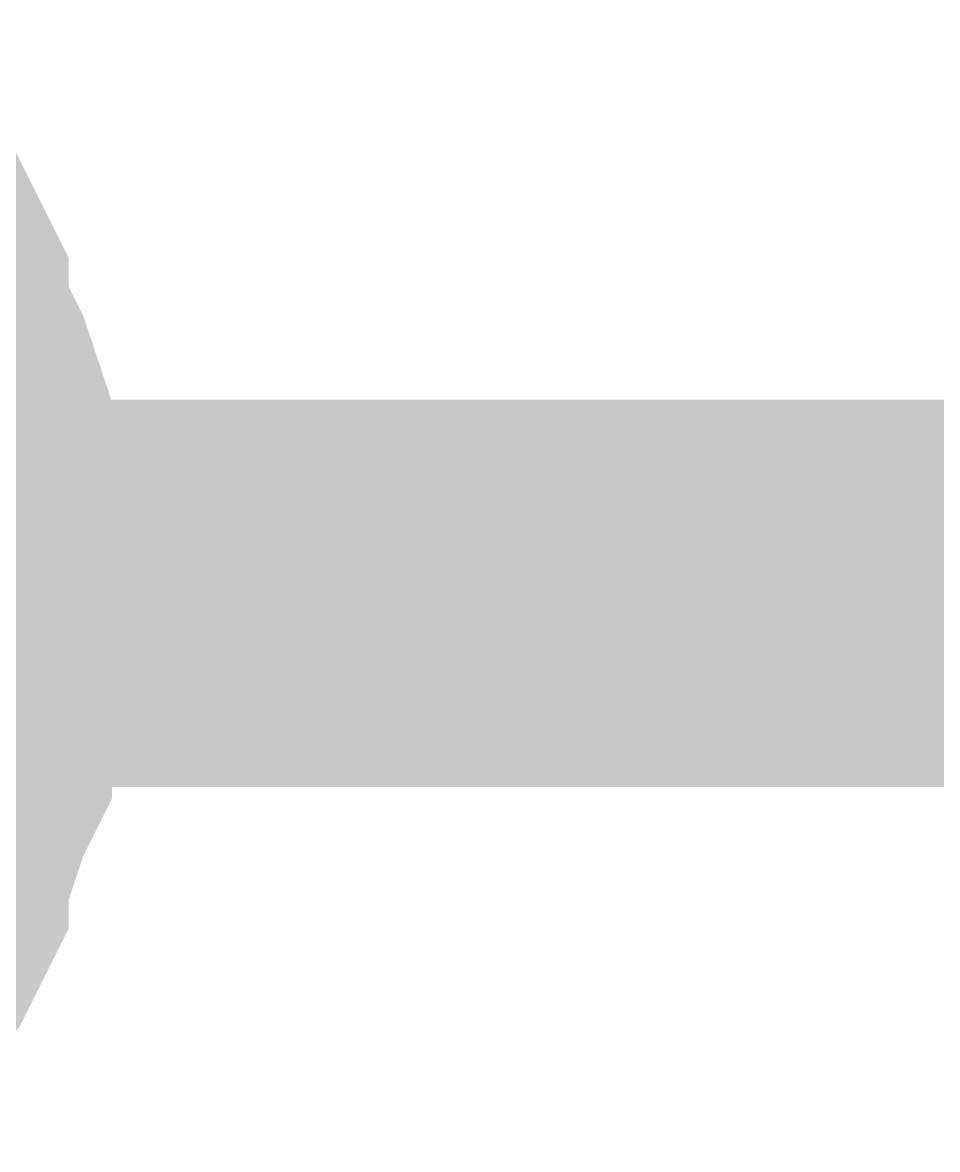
# Model space of a CAD drawing. Header units: inches. Extents: x 0 to 22.3, y 0 to 15.7.
# Drawn here: x 5.02297 to 5.05085, y 8.18268 to 8.21702 of the extents above; entities that cross this region are included whole.
import ezdxf

# ---------------------------------------------------------------- set-up
doc = ezdxf.new("R2010")
doc.units = ezdxf.units.IN
doc.header["$MEASUREMENT"] = 0
doc.layers.add('Sheet', color=255, linetype='Continuous')

msp = doc.modelspace()

# ---------------------------------------------------------------- linework, layer by layer
at = {"layer": 'Sheet'}
for points in [[(5.016704, 8.211118, 0.0118, 0.0118, 0), (5.017588, 8.210234, 0.0118, 0.0118, 0), (5.01803, 8.20935, 0.0118, 0.0118, 0), (5.018472, 8.208466, 0.0118, 0.0118, 0), (5.018472, 8.207582, 0.0118, 0.0118, 0), (5.018915, 8.206698, 0.0118, 0.0118, 0), (5.019357, 8.205814, 0.0118, 0.0118, 0), (5.019799, 8.204488, 0.0118, 0.0118, 0), (5.019799, 8.203604, 0.0118, 0.0118, 0), (5.019799, 8.20272, 0.0118, 0.0118, 0), (5.020241, 8.201836, 0.0118, 0.0118, 0), (5.020241, 8.20051, 0.0118, 0.0118, 0), (5.020241, 8.199626, 0.0118, 0.0118, 0)], [(5.016704, 8.211118, 0.0118, 0.0118, 0), (5.017588, 8.210234, 0.0118, 0.0118, 0), (5.01803, 8.20935, 0.0118, 0.0118, 0), (5.018472, 8.208466, 0.0118, 0.0118, 0), (5.018472, 8.207582, 0.0118, 0.0118, 0), (5.018915, 8.206698, 0.0118, 0.0118, 0), (5.019357, 8.205814, 0.0118, 0.0118, 0), (5.019799, 8.204488, 0.0118, 0.0118, 0), (5.019799, 8.203604, 0.0118, 0.0118, 0), (5.019799, 8.20272, 0.0118, 0.0118, 0), (5.020241, 8.201836, 0.0118, 0.0118, 0), (5.020241, 8.20051, 0.0118, 0.0118, 0), (5.020241, 8.199626, 0.0118, 0.0118, 0)], [(5.016704, 8.211118, 0.0118, 0.0118, 0), (5.017588, 8.210234, 0.0118, 0.0118, 0), (5.01803, 8.20935, 0.0118, 0.0118, 0), (5.018472, 8.208466, 0.0118, 0.0118, 0), (5.018472, 8.207582, 0.0118, 0.0118, 0), (5.018915, 8.206698, 0.0118, 0.0118, 0), (5.019357, 8.205814, 0.0118, 0.0118, 0), (5.019799, 8.204488, 0.0118, 0.0118, 0), (5.019799, 8.203604, 0.0118, 0.0118, 0), (5.019799, 8.20272, 0.0118, 0.0118, 0), (5.020241, 8.201836, 0.0118, 0.0118, 0), (5.020241, 8.20051, 0.0118, 0.0118, 0), (5.020241, 8.199626, 0.0118, 0.0118, 0)], [(5.016704, 8.211118, 0.0118, 0.0118, 0), (5.017588, 8.210234, 0.0118, 0.0118, 0), (5.01803, 8.20935, 0.0118, 0.0118, 0), (5.018472, 8.208466, 0.0118, 0.0118, 0), (5.018472, 8.207582, 0.0118, 0.0118, 0), (5.018915, 8.206698, 0.0118, 0.0118, 0), (5.019357, 8.205814, 0.0118, 0.0118, 0), (5.019799, 8.204488, 0.0118, 0.0118, 0), (5.019799, 8.203604, 0.0118, 0.0118, 0), (5.019799, 8.20272, 0.0118, 0.0118, 0), (5.020241, 8.201836, 0.0118, 0.0118, 0), (5.020241, 8.20051, 0.0118, 0.0118, 0), (5.020241, 8.199626, 0.0118, 0.0118, 0)], [(5.000349, 8.199626, 0.0118, 0.0118, 0), (5.170092, 8.199626, 0.0118, 0.0118, 0)], [(5.020241, 8.199626, 0.0118, 0.0118, 0), (5.020241, 8.198742, 0.0118, 0.0118, 0), (5.020241, 8.197416, 0.0118, 0.0118, 0), (5.019799, 8.196532, 0.0118, 0.0118, 0), (5.019799, 8.195648, 0.0118, 0.0118, 0), (5.019799, 8.194764, 0.0118, 0.0118, 0), (5.019357, 8.19388, 0.0118, 0.0118, 0), (5.018915, 8.192553, 0.0118, 0.0118, 0), (5.018472, 8.191669, 0.0118, 0.0118, 0), (5.018472, 8.190785, 0.0118, 0.0118, 0), (5.01803, 8.189901, 0.0118, 0.0118, 0), (5.017588, 8.189459, 0.0118, 0.0118, 0), (5.016704, 8.188575, 0.0118, 0.0118, 0)], [(5.020241, 8.199626, 0.0118, 0.0118, 0), (5.020241, 8.198742, 0.0118, 0.0118, 0), (5.020241, 8.197416, 0.0118, 0.0118, 0), (5.019799, 8.196532, 0.0118, 0.0118, 0), (5.019799, 8.195648, 0.0118, 0.0118, 0), (5.019799, 8.194764, 0.0118, 0.0118, 0), (5.019357, 8.19388, 0.0118, 0.0118, 0), (5.018915, 8.192553, 0.0118, 0.0118, 0), (5.018472, 8.191669, 0.0118, 0.0118, 0), (5.018472, 8.190785, 0.0118, 0.0118, 0), (5.01803, 8.189901, 0.0118, 0.0118, 0), (5.017588, 8.189459, 0.0118, 0.0118, 0), (5.016704, 8.188575, 0.0118, 0.0118, 0)], [(5.020241, 8.199626, 0.0118, 0.0118, 0), (5.020241, 8.198742, 0.0118, 0.0118, 0), (5.020241, 8.197416, 0.0118, 0.0118, 0), (5.019799, 8.196532, 0.0118, 0.0118, 0), (5.019799, 8.195648, 0.0118, 0.0118, 0), (5.019799, 8.194764, 0.0118, 0.0118, 0), (5.019357, 8.19388, 0.0118, 0.0118, 0), (5.018915, 8.192553, 0.0118, 0.0118, 0), (5.018472, 8.191669, 0.0118, 0.0118, 0), (5.018472, 8.190785, 0.0118, 0.0118, 0), (5.01803, 8.189901, 0.0118, 0.0118, 0), (5.017588, 8.189459, 0.0118, 0.0118, 0), (5.016704, 8.188575, 0.0118, 0.0118, 0)], [(5.020241, 8.199626, 0.0118, 0.0118, 0), (5.020241, 8.198742, 0.0118, 0.0118, 0), (5.020241, 8.197416, 0.0118, 0.0118, 0), (5.019799, 8.196532, 0.0118, 0.0118, 0), (5.019799, 8.195648, 0.0118, 0.0118, 0), (5.019799, 8.194764, 0.0118, 0.0118, 0), (5.019357, 8.19388, 0.0118, 0.0118, 0), (5.018915, 8.192553, 0.0118, 0.0118, 0), (5.018472, 8.191669, 0.0118, 0.0118, 0), (5.018472, 8.190785, 0.0118, 0.0118, 0), (5.01803, 8.189901, 0.0118, 0.0118, 0), (5.017588, 8.189459, 0.0118, 0.0118, 0), (5.016704, 8.188575, 0.0118, 0.0118, 0)], [(5.020241, 8.199626, 0.0118, 0.0118, 0), (5.020241, 8.199626, 0.0118, 0.0118, 0), (5.020241, 8.199626, 0.0118, 0.0118, 0), (5.020241, 8.199626, 0.0118, 0.0118, 0), (5.020241, 8.199626, 0.0118, 0.0118, 0), (5.020241, 8.199626, 0.0118, 0.0118, 0), (5.020241, 8.199626, 0.0118, 0.0118, 0), (5.020241, 8.199626, 0.0118, 0.0118, 0), (5.020241, 8.199626, 0.0118, 0.0118, 0), (5.020241, 8.199626, 0.0118, 0.0118, 0), (5.020241, 8.199626, 0.0118, 0.0118, 0), (5.020241, 8.199626, 0.0118, 0.0118, 0), (5.020241, 8.199626, 0.0118, 0.0118, 0), (5.020241, 8.199626, 0.0118, 0.0118, 0), (5.020241, 8.199626, 0.0118, 0.0118, 0), (5.020241, 8.199626, 0.0118, 0.0118, 0), (5.020241, 8.199626, 0.0118, 0.0118, 0), (5.020241, 8.199626, 0.0118, 0.0118, 0), (5.020241, 8.199626, 0.0118, 0.0118, 0), (5.020241, 8.199626, 0.0118, 0.0118, 0), (5.020241, 8.199626, 0.0118, 0.0118, 0), (5.020241, 8.199626, 0.0118, 0.0118, 0), (5.020241, 8.199626, 0.0118, 0.0118, 0), (5.020241, 8.199626, 0.0118, 0.0118, 0), (5.020241, 8.199626, 0.0118, 0.0118, 0), (5.020241, 8.199626, 0.0118, 0.0118, 0), (5.020241, 8.199626, 0.0118, 0.0118, 0), (5.020241, 8.199626, 0.0118, 0.0118, 0), (5.020241, 8.199626, 0.0118, 0.0118, 0), (5.020241, 8.199626, 0.0118, 0.0118, 0), (5.020241, 8.199626, 0.0118, 0.0118, 0), (5.020241, 8.199626, 0.0118, 0.0118, 0), (5.020241, 8.199626, 0.0118, 0.0118, 0)], [(5.020241, 8.199626, 0.0118, 0.0118, 0), (5.020241, 8.199626, 0.0118, 0.0118, 0)], [(5.020241, 8.199626, 0.0118, 0.0118, 0), (5.020241, 8.199626, 0.0118, 0.0118, 0), (5.020241, 8.199626, 0.0118, 0.0118, 0), (5.020241, 8.199626, 0.0118, 0.0118, 0), (5.020241, 8.199626, 0.0118, 0.0118, 0), (5.020241, 8.199626, 0.0118, 0.0118, 0), (5.020241, 8.199626, 0.0118, 0.0118, 0), (5.020241, 8.199626, 0.0118, 0.0118, 0), (5.020241, 8.199626, 0.0118, 0.0118, 0), (5.020241, 8.199626, 0.0118, 0.0118, 0), (5.020241, 8.199626, 0.0118, 0.0118, 0), (5.020241, 8.199626, 0.0118, 0.0118, 0), (5.020241, 8.199626, 0.0118, 0.0118, 0), (5.020241, 8.199626, 0.0118, 0.0118, 0), (5.020241, 8.199626, 0.0118, 0.0118, 0), (5.020241, 8.199626, 0.0118, 0.0118, 0), (5.020241, 8.199626, 0.0118, 0.0118, 0), (5.020241, 8.199626, 0.0118, 0.0118, 0), (5.020241, 8.199626, 0.0118, 0.0118, 0), (5.020241, 8.199626, 0.0118, 0.0118, 0), (5.020241, 8.199626, 0.0118, 0.0118, 0), (5.020241, 8.199626, 0.0118, 0.0118, 0), (5.020241, 8.199626, 0.0118, 0.0118, 0), (5.020241, 8.199626, 0.0118, 0.0118, 0), (5.020241, 8.199626, 0.0118, 0.0118, 0), (5.020241, 8.199626, 0.0118, 0.0118, 0), (5.020241, 8.199626, 0.0118, 0.0118, 0), (5.020241, 8.199626, 0.0118, 0.0118, 0), (5.020241, 8.199626, 0.0118, 0.0118, 0), (5.020241, 8.199626, 0.0118, 0.0118, 0), (5.020241, 8.199626, 0.0118, 0.0118, 0), (5.020241, 8.199626, 0.0118, 0.0118, 0), (5.020241, 8.199626, 0.0118, 0.0118, 0)], [(5.020241, 8.199626, 0.0118, 0.0118, 0), (5.020241, 8.199626, 0.0118, 0.0118, 0)], [(5.020241, 8.199626, 0.0118, 0.0118, 0), (5.020241, 8.199626, 0.0118, 0.0118, 0), (5.020241, 8.199626, 0.0118, 0.0118, 0), (5.020241, 8.199626, 0.0118, 0.0118, 0), (5.020241, 8.199626, 0.0118, 0.0118, 0), (5.020241, 8.199626, 0.0118, 0.0118, 0), (5.020241, 8.199626, 0.0118, 0.0118, 0), (5.020241, 8.199626, 0.0118, 0.0118, 0), (5.020241, 8.199626, 0.0118, 0.0118, 0), (5.020241, 8.199626, 0.0118, 0.0118, 0), (5.020241, 8.199626, 0.0118, 0.0118, 0), (5.020241, 8.199626, 0.0118, 0.0118, 0), (5.020241, 8.199626, 0.0118, 0.0118, 0), (5.020241, 8.199626, 0.0118, 0.0118, 0), (5.020241, 8.199626, 0.0118, 0.0118, 0), (5.020241, 8.199626, 0.0118, 0.0118, 0), (5.020241, 8.199626, 0.0118, 0.0118, 0), (5.020241, 8.199626, 0.0118, 0.0118, 0), (5.020241, 8.199626, 0.0118, 0.0118, 0), (5.020241, 8.199626, 0.0118, 0.0118, 0), (5.020241, 8.199626, 0.0118, 0.0118, 0), (5.020241, 8.199626, 0.0118, 0.0118, 0), (5.020241, 8.199626, 0.0118, 0.0118, 0), (5.020241, 8.199626, 0.0118, 0.0118, 0), (5.020241, 8.199626, 0.0118, 0.0118, 0), (5.020241, 8.199626, 0.0118, 0.0118, 0), (5.020241, 8.199626, 0.0118, 0.0118, 0), (5.020241, 8.199626, 0.0118, 0.0118, 0), (5.020241, 8.199626, 0.0118, 0.0118, 0), (5.020241, 8.199626, 0.0118, 0.0118, 0), (5.020241, 8.199626, 0.0118, 0.0118, 0), (5.020241, 8.199626, 0.0118, 0.0118, 0), (5.020241, 8.199626, 0.0118, 0.0118, 0)], [(5.020241, 8.199626, 0.0118, 0.0118, 0), (5.020241, 8.199626, 0.0118, 0.0118, 0)], [(5.020241, 8.199626, 0.0118, 0.0118, 0), (5.020241, 8.199626, 0.0118, 0.0118, 0), (5.020241, 8.199626, 0.0118, 0.0118, 0), (5.020241, 8.199626, 0.0118, 0.0118, 0), (5.020241, 8.199626, 0.0118, 0.0118, 0), (5.020241, 8.199626, 0.0118, 0.0118, 0), (5.020241, 8.199626, 0.0118, 0.0118, 0), (5.020241, 8.199626, 0.0118, 0.0118, 0), (5.020241, 8.199626, 0.0118, 0.0118, 0), (5.020241, 8.199626, 0.0118, 0.0118, 0), (5.020241, 8.199626, 0.0118, 0.0118, 0), (5.020241, 8.199626, 0.0118, 0.0118, 0), (5.020241, 8.199626, 0.0118, 0.0118, 0), (5.020241, 8.199626, 0.0118, 0.0118, 0), (5.020241, 8.199626, 0.0118, 0.0118, 0), (5.020241, 8.199626, 0.0118, 0.0118, 0), (5.020241, 8.199626, 0.0118, 0.0118, 0), (5.020241, 8.199626, 0.0118, 0.0118, 0), (5.020241, 8.199626, 0.0118, 0.0118, 0), (5.020241, 8.199626, 0.0118, 0.0118, 0), (5.020241, 8.199626, 0.0118, 0.0118, 0), (5.020241, 8.199626, 0.0118, 0.0118, 0), (5.020241, 8.199626, 0.0118, 0.0118, 0), (5.020241, 8.199626, 0.0118, 0.0118, 0), (5.020241, 8.199626, 0.0118, 0.0118, 0), (5.020241, 8.199626, 0.0118, 0.0118, 0), (5.020241, 8.199626, 0.0118, 0.0118, 0), (5.020241, 8.199626, 0.0118, 0.0118, 0), (5.020241, 8.199626, 0.0118, 0.0118, 0), (5.020241, 8.199626, 0.0118, 0.0118, 0), (5.020241, 8.199626, 0.0118, 0.0118, 0), (5.020241, 8.199626, 0.0118, 0.0118, 0), (5.020241, 8.199626, 0.0118, 0.0118, 0)], [(5.020241, 8.199626, 0.0118, 0.0118, 0), (5.020241, 8.199626, 0.0118, 0.0118, 0)]]:
    msp.add_lwpolyline(points, format="xyseb", dxfattribs=at)

doc.saveas('drawing.dxf')
